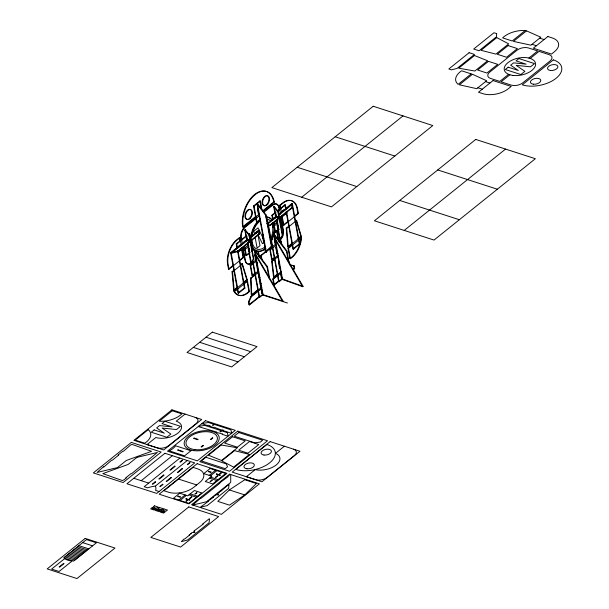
<?xml version="1.0" encoding="UTF-8"?>
<svg xmlns="http://www.w3.org/2000/svg" width="609" height="609" viewBox="0 0 609 609"><rect width="100%" height="100%" fill="white"/><g stroke="black" fill="none" stroke-linecap="round" stroke-linejoin="round"><path stroke-width="0.91" d="M230.712 474.556L230.712 482.389L206.626 501.725L192.718 505.059L200.658 498.124L201.153 498.284L219.826 483.295L219.324 483.135L228.017 476.725L227.522 476.558L230.217 474.396M262.601 237.959L263.096 238.134L263.225 234.435M249.462 253.177L248.959 252.994L250.626 262.03L251.129 262.205L253.831 259.145L250.543 241.293L247.033 240.03L230.644 252.606L231.245 253.329L237.563 251.707L259.031 234.48L259.289 230.194L251.053 236.802L249.926 237.129L250.52 237.853L249.736 233.597L249.241 233.414L250.033 237.875M259.031 234.48L259.289 230.194M267.899 225.878L270.609 225.185L292.076 207.958L292.328 203.672L291.833 203.49L278.511 214.764M292.076 207.958L292.427 204.213L291.932 204.03L285.598 209.115L286.161 209.245L285.377 204.989L284.875 204.807L277.476 210.752M251.311 237.221L251.388 236.536M262.707 294.314L249.5 304.919L249.005 304.736L248.464 301.805L250.855 296.56L258.802 290.173M249.5 304.919L248.959 301.98L251.35 296.743L261.474 288.613M271.721 245.693L271.294 246.028L265.608 215.221L256.968 203.825L265.935 252.431L266.361 252.096L257.386 203.49L266.034 214.886L271.721 245.693L265.935 252.431L265.433 252.255L264.801 248.799L265.722 248.639L264.801 248.799M278.442 229.905L277.948 229.73L279.615 238.766L280.11 238.941L282.82 235.873L279.523 218.03L276.022 216.766M280.11 238.941L282.82 235.873M229.349 489.94L217.832 501.382L229.471 505.143L244.749 494.927L256.397 483.531L244.765 479.763L229.349 489.94L244.749 494.927M260.066 219.796L260.355 219.56M253.534 206.002L254.037 206.177L257.105 222.825L256.61 222.65L253.534 206.002L259.868 200.917L260.37 201.099L261.9 209.42M254.037 206.177L260.37 201.099M257.424 208.834L258.345 208.674L257.424 208.834L258.46 214.444L259.381 214.284L258.46 214.444M259.495 213.987L243.204 227.058L242.709 226.883L256.031 216.187M262.692 210.836L273.799 201.922L274.301 202.097L262.456 211.612M256.252 217.756L244.856 226.906A8.29 4.956 -70.4 0 0 240.814 237.913L241.194 239.984M263.667 211.81L272.215 204.944A8.29 4.956 -70.4 0 1 278.747 207.463L279.257 210.219M259.434 215.776L245.351 227.081A8.29 4.956 -70.4 0 0 241.316 238.096L242.504 244.529M263.842 212.244L272.779 205.073M253.831 259.145L253.413 259.48L250.116 241.636L247.132 240.57L244.734 230.088L245.153 229.745L249.34 234.777L250.436 240.753L247.46 239.695M276.166 217.451L275.337 213.051L274.834 212.868L273.715 206.816L274.141 206.481L278.321 211.513L279.424 217.489L276.44 216.423L267.107 223.914M244.734 230.088L245.655 229.928M273.715 206.816L274.636 206.657M265.608 215.221L266.034 214.886M241.271 245.199L239.908 237.792L239.406 237.609L236.566 239.893A18.377 10.97 -70.4 0 0 227.614 264.283L228.489 269.056L228.992 269.239L243.554 257.554L241.727 247.673M279.698 205.263L282.538 202.987A18.377 10.97 -70.4 0 1 297.025 208.567L297.9 213.34L298.402 213.515L297.519 208.742A18.377 10.97 -70.4 0 0 283.04 203.162L280.201 205.446L279.698 205.263L280.384 208.971M239.908 237.792L237.061 240.068A18.377 10.97 -70.4 0 0 228.109 264.466L228.992 269.239M237.944 250.603L244.887 288.126L238.553 293.203L238.05 293.028L230.697 253.184L237.03 248.099L236.231 243.859L246.272 235.797L246.774 235.98L247.558 240.235L248.297 239.642M272.756 219.91L271.865 215.251L275.481 212.351M236.231 243.859L236.726 244.042L246.774 235.98M271.865 215.251L272.368 215.434L275.984 212.526M277.24 211.521L285.377 204.989M250.017 241.095L248.914 235.12L249.34 234.777M278.998 217.832L277.902 211.856L278.321 211.513M246.31 238.637L247.231 238.477L246.31 238.637L246.759 241.057M275.291 215.365L276.22 215.205L275.291 215.365L275.74 217.794M238.203 246.538L239.908 245.176L240.403 245.351L240.502 245.891L240.007 245.716L238.302 247.079L238.203 246.538L238.804 247.262L238.302 247.079M243.334 242.42L245.594 240.608L246.097 240.783L246.196 241.324L245.701 241.141L243.433 242.961L243.334 242.42L243.935 243.136L243.433 242.961M255.643 232.539L257.508 231.047L258.003 231.222L258.102 231.763L257.607 231.587L255.742 233.08L255.643 232.539L256.244 233.262L255.742 233.08M271.926 219.468L272.52 220.192L271.926 219.468L272.55 218.966L273.152 219.682L276.121 217.306L279.097 218.365L282.393 236.216M273.57 218.151L275.283 217.36L275.382 217.9L273.669 218.692L273.57 218.151L274.172 218.867L273.669 218.692M282.568 210.927L284.274 209.557L284.776 209.74L284.875 210.28L284.373 210.097L282.675 211.46L282.568 210.927L283.17 211.643L282.675 211.46M249.401 238.127L250.421 237.312L250.52 237.853M250.025 237.67L251.152 237.343L259.388 230.735M272.025 220.009L273.152 219.682M247.132 240.57L231.199 253.359L230.697 253.184M267.435 224.279L272.52 220.192M278.61 215.304L292.427 204.213M301.683 197.247L403.013 115.9M230.644 252.606L237.464 251.167L258.932 233.94M267.8 225.338L270.51 224.645L291.97 207.418M244.81 246.851L244.308 246.675L237.723 251.959L238.226 252.141L244.81 246.851L246.424 255.613L249.88 252.834L247.977 242.519M279.79 218.189L280.285 218.372L281.906 227.127L281.404 226.951L279.79 218.189L286.367 212.906L286.869 213.089L286.588 211.551M280.285 218.372L286.869 213.089M242.725 248.259L242.854 248.952L244.498 247.627M279.683 219.377L281.282 218.677L280.901 216.606M242.854 248.952L243.349 249.127L248.472 245.016M250.489 243.394L252.134 242.077M272.497 225.726L277.628 221.615M279.089 220.435L281.282 218.677M253.199 261.497L251.487 262.867A8.29 4.956 -70.4 0 1 244.955 260.347L243.113 250.368L245.32 248.594M276.631 223.457L277.186 223.016M280.498 220.359L281.548 220.093L283.391 230.073A8.29 4.956 -70.4 0 1 279.348 241.088M243.113 250.368L243.615 250.543L248.761 246.409M250.238 245.229L252.446 243.455M272.718 227.18L277.681 223.198M279.889 221.425L281.548 220.093M248.175 248.738L249.096 248.579L248.175 248.738L248.67 251.418L249.591 251.258L248.67 251.418M277.156 225.475L278.085 225.315L277.156 225.475L277.651 228.154L278.579 227.994L277.651 228.154M262.867 238.325L263.788 238.165L262.867 238.325L263.682 242.732L264.603 242.572L264.1 242.397L262.456 243.714L257.957 234.678L259.99 245.693L257.097 248.015L255.125 237.32M228.489 269.056L233.041 265.41M240.319 259.563L243.052 257.371L243.554 257.554M281.746 216.378L283.345 225.026L287.89 221.371M294.261 216.264L297.9 213.34M244.308 246.675L245.922 255.43L249.386 252.659L249.88 252.834M251.867 250.664L253.747 249.15L254.25 249.332L251.799 251.296M282.69 278.853L279.128 281.716L278.625 281.533L271.089 240.662A17.828 10.65 -70.4 0 0 273.532 233.27L278.366 229.387L278.869 229.57L276.966 219.248M283.345 225.026L283.847 225.208L298.402 213.515M278.869 229.57L274.035 233.445L273.532 233.27M254.349 250.238L254.768 249.896L267.465 266.635L269.551 277.955L269.132 278.29L267.039 266.97L254.349 250.238L262.601 294.977L287.425 303.008M273.829 234.602L274.248 234.259L286.938 250.999L289.031 262.319L288.605 262.654L286.519 251.334L273.829 234.602L282.081 279.341L302.643 286.679L303.069 286.337L274.994 238.294L274.575 238.637L302.643 286.679M240.517 264.892L241.925 263.758L242.428 263.933L247.262 279.828L234.168 290.333L233.673 290.158L232.037 271.698L234.161 269.993M301.341 236.414L300.846 236.231L296.119 220.252L296.621 220.435L301.341 236.414L288.255 246.919L287.752 246.744L286.23 228.192L289.054 225.924M234.168 290.333L232.539 271.873L242.428 263.933M288.255 246.919L286.732 228.375L296.621 220.435M254.79 255.141L255.711 254.981L254.79 255.141L256.191 262.768L257.12 262.608M274.263 239.504L275.192 239.345L274.263 239.504L274.933 243.128L275.854 242.968L274.933 243.128M250.626 262.03L251.547 261.87L251.129 262.205M279.615 238.766L280.536 238.606M258.901 256.922L265.166 251.89M266.879 250.512L272.01 246.394M256.549 259.388L251.989 263.05A8.29 4.956 -70.4 0 1 245.457 260.53L243.615 250.543M259.381 257.112L275.93 243.828M258.307 271.035L252.545 275.664L252.05 275.481L250.185 265.402L253.07 263.088M277.948 255.27L272.185 259.898L271.683 259.723L269.825 249.637L272.703 247.33M279.188 242.123L280.627 240.966L281.13 241.141L281.807 244.81M250.185 265.402L250.687 265.585L256.45 260.957M260.051 258.064L261.497 256.907L261.999 259.655M269.825 249.637L270.32 249.819L276.09 245.191M279.691 242.298L281.13 241.141M256.313 263.431L257.242 263.271L256.313 263.431L257.447 269.581L258.376 269.422L257.447 269.581M275.793 247.794L276.714 247.635L275.793 247.794L276.928 253.945L277.849 253.786L276.928 253.945M233.673 290.158L237.304 287.242M243.12 282.568L246.759 279.653L247.262 279.828M252.05 275.481L254.927 273.167M271.683 259.723L274.568 257.409M287.752 246.744L292.114 243.242M297.93 238.568L300.846 236.231M258.574 270.51L257.653 270.67L258.787 276.821L259.289 276.996M243.745 283.619L247.01 281L247.513 281.183L249.431 291.589A19.45 11.617 -70.4 0 1 234.457 291.658L233.955 291.475L237.221 288.856M261.824 287.121L251.776 295.19L251.273 295.015L250.573 278.077L255.536 274.088M281.229 271.545L274.05 277.308L273.555 277.125L271.644 261.162L275.192 258.315M298.608 239.581L301.052 237.617L301.554 237.799A19.45 11.617 -70.4 0 1 290.424 258.68L289.922 258.505L288.004 248.091L292.076 244.818M251.776 295.19L251.068 278.252L258.878 271.987M274.05 277.308L272.147 261.337L277.818 256.777M234.457 291.658L247.513 281.183M288.004 248.091L288.499 248.274L301.554 237.799M267.039 266.97L267.465 266.635M286.519 251.334L286.938 250.999M508.614 74.321L499.783 81.408L490.603 78.439A8.29 4.469 -12 0 1 489.666 72.182L517.026 50.22A8.29 4.469 -12 0 1 528.536 47.982L537.717 50.958L528.886 58.045M509.87 74.778L501.085 81.827L511.233 85.115A8.29 4.469 -12 0 0 522.743 82.885L550.102 60.923A8.29 4.469 -12 0 0 549.166 54.658L539.018 51.377L530.233 58.434M238.05 293.028L244.384 287.943L244.887 288.126M286.108 211.894L292.952 248.959L299.278 243.874L299.78 244.057L292.328 203.672M292.952 248.959L293.447 249.134L299.78 244.057M258.939 277.651L259.86 277.491L258.939 277.651L260.073 283.802L260.995 283.642L260.073 283.802M278.42 262.015L279.341 261.855L278.42 262.015L279.554 268.166L280.475 268.006L279.554 268.166M251.273 295.015L257.729 289.823M273.555 277.125L277.141 274.248M282.34 278.557L274.37 284.951L273.875 284.776L272.794 278.945L277.856 274.88M272.794 278.945L273.296 279.12L281.251 272.741M280.764 274.728L281.685 274.56L280.764 274.728L281.312 277.712L282.241 277.552L281.312 277.712M261.84 293.348L262.761 293.188L261.84 293.348L260.15 284.22L260.652 284.403M249.005 304.736L259.145 296.598M273.875 284.776L278.945 280.703M292.701 269.658L294.155 268.493L294.649 268.676L294.109 265.737L290.15 265.014L294.109 265.737M293.203 269.833L294.649 268.676M252.278 259.944L259.152 297.169L259.647 297.352L263.21 294.49M283.094 301.135L282.675 301.47L255.095 254.273L255.514 253.93L283.094 301.135L263.027 294.642L254.768 249.896M404.216 230.423L505.546 149.076M185.014 414.097L176.222 421.154A15.971 8.602 -12 0 1 177.858 433.151A15.971 8.602 -12 0 1 155.858 437.498L147.073 444.555L157.221 447.836A8.29 4.469 -12 0 0 168.731 445.605L196.09 423.643A8.29 4.469 -12 0 0 195.154 417.386M141.235 480.684L172.385 455.684M179.83 458.09L144.181 486.713L147.675 487.839A17.828 9.607 -12 0 1 155.356 486.127L187.283 460.503M209.184 475.347L215.548 470.239M178.772 500.058L185.136 494.95M210.486 475.774L216.865 470.658M180.066 500.484L186.438 495.368M284.342 446.245L275.512 453.332A15.971 8.602 -12 0 1 276.212 464.971A15.971 8.602 -12 0 1 255.24 469.608L246.409 476.695L255.59 479.664A8.29 4.469 -12 0 0 267.1 477.433L294.452 455.471A8.29 4.469 -12 0 0 293.523 449.214M265.486 248.83L265.296 248.982A17.828 10.65 -70.4 0 1 251.41 242.983A17.828 10.65 -70.4 0 1 260.545 219.415M539.703 38.139L544.096 39.562M532.03 44.297L536.422 45.721M485.54 81.621L489.933 83.037M477.867 87.78L482.259 89.196M335.216 136.759L394.815 156.049M437.749 169.941L497.347 189.224M297.215 167.262L356.813 186.552M399.748 200.445L459.346 219.727M205.994 337.226L250.695 351.69M199.661 342.304L244.361 356.767M193.327 347.389L238.028 361.853M210.615 477.19L218.06 479.603M209.435 478.141L216.88 480.547M178.521 479.062L196.692 484.947M190.191 493.876L197.643 496.282M189.018 494.82L196.463 497.233M133.782 478.278L148.687 483.097M159.078 491.532L155.584 490.397A17.828 9.607 -12 0 0 155.356 486.127M82.679 542.627L92.614 545.839M78.881 545.672L88.815 548.892M77.617 546.692L87.551 549.904M76.346 547.712L86.28 550.924M75.082 548.724L85.016 551.937M73.818 549.744L83.753 552.957M72.547 550.757L82.481 553.977M71.283 551.777L81.218 554.989M70.012 552.789L79.946 556.009M68.748 553.809L78.683 557.022M67.485 554.829L77.419 558.042M66.214 555.842L76.148 559.054M64.95 556.862L74.884 560.074M286.23 228.192L286.732 228.375M266.833 223.556L267.336 223.739M271.089 240.662L271.584 240.837L279.128 281.716M249.926 237.129L250.421 237.312M266.361 252.096L265.859 251.913L265.219 248.464M289.344 264.451L289.838 264.633L287.692 258.703M237.015 248.114L237.533 248.282L236.726 244.042M261.497 256.907L260.995 256.732L261.505 259.48M271.644 261.162L272.147 261.337M255.057 256.625L255.559 256.8M245.922 255.43L246.424 255.613M303.069 286.337L282.507 279.006L274.248 234.259M250.573 278.077L251.068 278.252M232.037 271.698L232.539 271.873M233.955 291.475A19.45 11.617 -70.4 0 0 248.929 291.414L249.431 291.589M250.855 296.56L251.35 296.743M248.464 301.805L248.959 301.98M274.217 206.999L277.902 211.856M245.237 230.263L248.914 235.12M272.086 219.925L272.368 220.313M263.096 238.134L257.972 227.857L253.968 231.077L254.631 234.64M241.925 263.758L246.759 279.653M272.368 215.434L273.175 219.666M273.692 222.354L275.572 232.212L275.07 232.037L273.289 222.711M291.833 203.49L291.932 204.03M292.099 204.959L299.278 243.874M286.611 212.077L293.447 249.134M284.875 204.807L285.659 209.062M284.274 209.557L284.373 210.097M293.614 265.562L294.155 268.493M288.499 248.274L290.424 258.68M280.201 205.446L281.564 212.853M282.02 215.327L283.847 225.208M280.437 214.079L279.249 207.639A8.29 4.956 -70.4 0 0 272.71 205.119M280.658 217.809L280.787 218.494M281.046 219.918L282.888 229.898A8.29 4.956 -70.4 0 1 278.846 240.905M276.577 217.147L274.141 206.481M280.627 240.966L281.305 244.628M276.699 220.458L280.033 238.423M274.781 217.177L274.88 217.718M278.884 241.004L277.049 231.032L276.547 230.849L278.123 239.398M272.55 218.966L272.657 219.506M270.51 224.645L270.609 225.185M267.602 220.131L270.731 237.076M270.32 249.819L272.185 259.898M259.868 200.917L261.406 209.245M273.296 279.12L274.37 284.951M257.843 208.491L258.878 214.109M263.286 237.982L264.1 242.397M257.508 231.047L257.607 231.587M259.381 256.503L258.437 251.395L257.942 251.213L258.878 256.32M251.053 236.802L251.152 237.343M250.55 236.627L250.649 237.167M252.811 260.302L259.647 297.352M245.153 229.745L246.272 235.797M247.558 242.854L251.053 261.687M250.687 265.585L252.545 275.664M245.594 240.608L245.701 241.141M242.968 247.056L243.349 249.127M239.406 237.609L240.091 241.316M241.453 248.723L243.052 257.371M247.01 281L248.929 291.414M239.908 245.176L240.007 245.716M237.548 250.878L244.384 287.943M237.464 251.167L237.563 251.707M231.146 252.788L238.553 293.203M250.984 240.585L252.758 250.527L252.255 250.352L250.505 240.547M266.323 216.911A17.828 10.65 -70.4 0 1 271.934 220.237M273.038 222.452A17.828 10.65 -70.4 0 1 270.815 241.255M265.037 248.617A17.828 10.65 -70.4 0 1 250.68 240.403M250.794 237.206A17.828 10.65 -70.4 0 1 260.477 218.92M265.844 217.124A17.828 10.65 -70.4 0 1 272.535 220.572M273.517 222.574A17.828 10.65 -70.4 0 1 270.571 242.785M266.27 218.722A15.971 9.538 -70.4 0 1 270.487 221.067M271.873 223.533A15.971 9.538 -70.4 0 1 270.168 240.045M265.121 246.797A15.971 9.538 -70.4 0 1 251.898 239.573M252.012 236.726A15.971 9.538 -70.4 0 1 260.317 220.762M243.204 227.058A24.383 14.563 -70.4 0 1 255.087 194.697A24.383 14.563 -70.4 0 1 274.301 202.097M242.709 226.883A24.383 14.563 -70.4 0 1 254.585 194.515A24.383 14.563 -70.4 0 1 273.799 201.922M301.052 237.617A19.45 11.617 -70.4 0 1 289.922 258.505M496.685 33.617L496.419 36.822L479.062 50.753L473.703 49.025L493.983 32.741L496.685 33.617M209.481 519.096L209.1 522.735L187.641 539.962L181.345 541.683L183.987 538.995L184.489 539.155L189.574 535.075L189.079 534.915L191.226 533.75L190.724 533.591L191.934 532.616L195.07 532.327L193.593 531.847L194.53 531.094L194.035 530.934L203.216 524.128L202.713 523.968L208.986 518.929L209.481 519.096M228.984 484.787L228.603 488.426L207.144 505.653L200.346 507.213L208.4 501.306L207.905 501.146L213.531 497.188L213.036 497.028L215.297 495.216L216.728 494.622L218.212 495.102L218.631 494.759L217.154 494.28L217.893 493.693L217.398 493.526L219.103 492.719L220.252 491.235L220.747 491.394L227.203 485.655L228.984 484.787M373.21 106.255L271.88 187.602L331.486 206.885L432.816 125.545L373.21 106.255M469.113 52.709L448.833 68.984L451.535 69.86L457.115 68.375L474.472 54.437L469.113 52.709M474.495 55.518L458.706 68.193L474.83 71.032L487.611 60.778L474.495 55.518M496.777 37.629L480.988 50.303L495.909 54.117L508.682 43.863L496.777 37.629M248.952 240.228L248.624 241.103L248.952 240.228M277.932 216.956L277.613 217.839L277.932 216.956M471.206 73.887L458.158 84.362A19.45 10.482 -12 0 1 461.637 70.789L471.206 73.887M525.255 30.503L512.199 40.978L502.623 37.88A19.45 10.482 -12 0 1 525.255 30.503M488.471 61.357L477.662 70.035L486.934 73.034L497.743 64.356L488.471 61.357M508.104 45.591L497.302 54.27L506.574 57.269L517.376 48.591L508.104 45.591M472.455 74.283L459.361 84.796L476.748 88.678L486.637 80.738L472.455 74.283M526.534 30.869L513.448 41.382L530.934 45.18L540.822 37.24L526.534 30.869M255.879 258.422L255.453 258.764L256.374 258.604L255.879 258.422M508.18 67.18L505.287 69.502L520.87 74.549L524.874 71.329L516.158 65.346L530.5 66.815L534.504 63.602L518.921 58.563L516.029 60.885L526.161 64.158L513.554 62.864L510.654 65.201L518.312 70.461L508.18 67.18M493.031 80.555L478.476 92.241L482.861 93.657A18.377 9.896 -12 0 0 508.363 88.716L511.21 86.432L493.031 80.555M547.887 36.517L533.324 48.21L551.503 54.087L554.342 51.803A18.377 9.896 -12 0 0 552.272 37.941L547.887 36.517M261.71 290.021L261.284 290.364L262.205 290.204L261.71 290.021M212.328 332.141L186.993 352.474L231.694 366.938L257.028 346.605L212.328 332.141M553.368 59.872L522.278 84.834A24.383 13.139 -12 0 0 556.108 78.272A24.383 13.139 -12 0 0 553.368 59.872M475.743 139.438L374.413 220.778L434.019 240.068L535.349 158.721L475.743 139.438M131.338 442.4L93.337 472.904L123.14 482.541L161.134 452.038L131.338 442.4M171.913 409.827L133.911 440.33L163.714 449.975L201.708 419.472L171.913 409.827M148.238 429.642L135.19 440.124L144.759 443.223A19.45 10.482 -12 0 0 148.238 429.642M172.286 410.771L159.231 421.245A19.45 10.482 -12 0 0 181.855 413.869L172.286 410.771M103.363 466.852L97.059 472.47L117.484 467.575L126.329 460.473L151.565 451.322L132.039 444.395L130.402 445.149L123.437 451.299L122.942 451.14L118.131 454.992L118.633 455.151L112.322 460.221L111.82 460.061L103.865 467.012L103.363 466.852M154.168 429.901L151.276 432.223L166.858 437.27L170.863 434.05L162.146 428.066L176.488 429.535L180.492 426.323L164.91 421.283L162.017 423.605L172.149 426.879L159.543 425.584L156.642 427.921L164.301 433.182L154.168 429.901M136.918 457.374L128.073 464.477L102.837 473.627L122.363 480.554L124 479.801L126.337 477.928L125.835 477.768L130.965 473.65L131.46 473.81L157.343 452.472L136.918 457.374M164.932 453.271L126.931 483.774L156.734 493.412L194.728 462.909L164.932 453.271M205.507 420.697L167.505 451.2L197.308 460.846L235.31 430.342L205.507 420.697M198.823 426.292L198.405 426.627L216.629 432.047L216.203 432.39L222.643 433.996L222.216 434.331L227.781 436.135L228.208 435.793L227.233 432.649L221.737 430.868L220.481 431.88L219.986 431.72L221.242 430.708L204.83 425.394L198.823 426.292M202.409 423.415L201.99 423.75L207.555 425.554L207.973 425.211L210.272 425.957L209.854 426.292L213.569 427.495L213.995 427.16L221.607 430.099L222.034 429.764L223.48 430.228L223.061 430.571L231.367 433.258L231.793 432.915L230.819 429.771L214.406 424.458L212.655 425.31L213.911 424.298L208.415 422.517L202.409 423.415M178.079 449.884L177.653 450.226L182.814 451.893L183.24 451.558L178.079 449.884M194.104 438.061L193.677 438.404L197.735 439.713L198.153 439.378L194.104 438.061M190.937 450.744L184.603 455.829L169.294 450.873A17.828 9.607 -12 0 0 175.628 445.788L190.937 450.744M155.135 481.833L152.303 484.102L152.806 484.262L155.63 481.993L155.135 481.833M163.593 475.043L158.789 478.902L159.284 479.062L164.087 475.203L163.593 475.043M174.707 466.121L169.903 469.981L170.398 470.14L175.209 466.281L174.707 466.121M182.175 460.13L179.838 462.003L180.333 462.162L182.67 460.29L182.175 460.13M85.176 538.402L47.175 568.905L76.978 578.55L114.972 548.047L85.176 538.402M202.964 445.4L201.107 446.899L201.602 447.059L203.467 445.56L202.964 445.4M212.343 437.879L210.478 439.371L210.973 439.531L212.838 438.038L212.343 437.879M86.486 539.574L63.686 557.874L73.613 561.087L96.412 542.786L86.486 539.574M64.623 558.651L51.613 569.095L59.058 571.508L72.075 561.064A17.828 9.607 -12 0 1 64.623 558.651M63.549 563.454L59.164 566.979L59.659 567.139L64.052 563.614L63.549 563.454M162.588 484.246L159.756 486.515L160.251 486.675L163.083 484.406L162.588 484.246M171.045 477.456L166.234 481.308L166.737 481.475L171.54 477.616L171.045 477.456M182.16 468.527L177.356 472.386L177.851 472.546L182.654 468.686L182.16 468.527M189.62 462.536L187.29 464.416L187.785 464.576L190.122 462.695L189.62 462.536M197.156 463.693L159.155 494.204L188.957 503.841L226.959 473.338L197.156 463.693M237.731 431.126L199.729 461.63L229.532 471.267L267.534 440.764L237.731 431.126M193.076 467.377L163.958 490.755L168.35 492.171A18.377 9.896 -12 0 0 193.852 487.23L199.531 482.663A18.377 9.896 -12 0 0 197.468 468.801L193.076 467.377M205.926 457.298L201.373 460.96L225.231 468.679L227.522 466.837L226.342 463.906L205.926 457.298M221.227 444.966L208.453 455.22L221.562 460.48L237.35 447.805L221.227 444.966M232.539 436.752L224.66 443.078L237.373 447.189L245.252 440.863L232.539 436.752M238.789 432.519L234.229 436.173L254.646 442.781L260.347 442.081L262.639 440.238L238.789 432.519M152.181 507.678L150.659 508.903L154.29 510.083L155.82 508.858L152.181 507.678M154.45 505.858L153.194 506.871L155.47 508.081L156.833 508.043L158.089 507.038L154.45 505.858M152.813 508.477L152.41 508.804L154.343 508.972L152.813 508.477M156.878 509.2L155.356 510.426L158.987 511.606L160.517 510.38L156.878 509.2M159.147 507.381L157.891 508.386L159.048 508.759L158.622 509.101L161.53 509.566L162.786 508.561L159.147 507.381M157.518 509.992L157.099 510.327L159.048 510.494L157.518 509.992M210.113 468.519L203.787 473.604L211.841 476.208L205.256 481.491L212.701 483.904L225.711 473.459L210.113 468.519M179.731 493.199L173.405 498.284L188.813 503.377L201.823 492.932L194.37 490.519L187.785 495.81L179.731 493.199M208.689 471.29L208.27 471.632L210.737 472.432L211.156 472.089L208.689 471.29M234.526 450.63L221.752 460.891L233.658 467.118L249.446 454.443L234.526 450.63M178.148 496.107L177.721 496.449L180.188 497.241L180.607 496.906L178.148 496.107M161.552 510.715L160.03 511.941L163.661 513.113L165.191 511.887L161.552 510.715M163.821 508.896L162.565 509.9L163.714 510.273L163.296 510.608L166.204 511.08L167.46 510.068L163.821 508.896M162.184 511.499L161.766 511.842L163.73 512.002L162.184 511.499M249.492 441.517L238.69 450.196L247.954 453.195L258.764 444.517L249.492 441.517M216.735 473.893L216.309 474.236L220.032 475.439L220.45 475.096L216.735 473.893M186.187 498.71L185.76 499.045L189.483 500.248L189.901 499.913L186.187 498.71M211.78 480.235L210.082 481.605L212.275 480.394L211.78 480.235M217.474 475.667L215.213 477.479L215.708 477.639L217.969 475.827L217.474 475.667M220.778 473.01L219.575 473.985L221.28 473.17L220.778 473.01M187.123 500.316L185.92 501.291L187.625 500.484L187.123 500.316M191.485 496.822L189.224 498.634L189.719 498.794L191.98 496.982L191.485 496.822M196.616 492.704L194.918 494.066L197.11 492.864L196.616 492.704M188.828 506.916L150.826 537.427L180.629 547.065L218.623 516.561L188.828 506.916M229.593 474.19L191.591 504.694L221.394 514.339L259.396 483.835L229.593 474.19M270.168 441.616L232.174 472.127L261.969 481.765L299.971 451.261L270.168 441.616M266.909 444.456L235.812 469.417A24.383 13.139 -12 0 0 269.65 462.848A24.383 13.139 -12 0 0 266.909 444.456M279.638 213.858L279.143 213.675L279.737 214.398L279.638 213.858M512.808 75.409A15.971 8.602 -12 0 0 535.593 63.724A15.971 8.602 -12 0 0 511.286 60.527A15.971 8.602 -12 0 0 512.808 75.409M533.393 84.209A5.275 2.839 -12 0 0 540.792 80.266A5.275 2.839 -12 0 0 532.669 79.337A5.275 2.839 -12 0 0 533.393 84.209M550.498 70.484A5.275 2.839 -12 0 0 557.897 66.541A5.275 2.839 -12 0 0 549.767 65.605A5.275 2.839 -12 0 0 550.498 70.484M246.934 468.793A5.275 2.839 -12 0 0 254.334 464.85A5.275 2.839 -12 0 0 246.203 463.913A5.275 2.839 -12 0 0 246.934 468.793M264.032 455.06A5.275 2.839 -12 0 0 271.431 451.117A5.275 2.839 -12 0 0 263.309 450.188A5.275 2.839 -12 0 0 264.032 455.06M195.146 449.655A15.971 8.602 -12 0 0 217.352 437.589A15.971 8.602 -12 0 0 192.604 434.963A15.971 8.602 -12 0 0 195.146 449.655M193.814 450.63A17.828 9.607 -12 0 0 219.225 437.566A17.828 9.607 -12 0 0 192.063 434.019A17.828 9.607 -12 0 0 193.814 450.63M250.565 217.999A5.275 3.152 -70.4 0 0 250.748 209.595A5.275 3.152 -70.4 0 0 245.473 216.035A5.275 3.152 -70.4 0 0 250.565 217.999M267.671 204.274A5.275 3.152 -70.4 0 0 267.846 195.862A5.275 3.152 -70.4 0 0 262.578 202.31A5.275 3.152 -70.4 0 0 267.671 204.274M250.063 217.824A5.275 3.152 -70.4 0 0 250.246 209.412A5.275 3.152 -70.4 0 0 244.97 215.86A5.275 3.152 -70.4 0 0 250.063 217.824M267.168 204.091A5.275 3.152 -70.4 0 0 267.351 195.687A5.275 3.152 -70.4 0 0 262.076 202.127A5.275 3.152 -70.4 0 0 267.168 204.091"/></g></svg>
